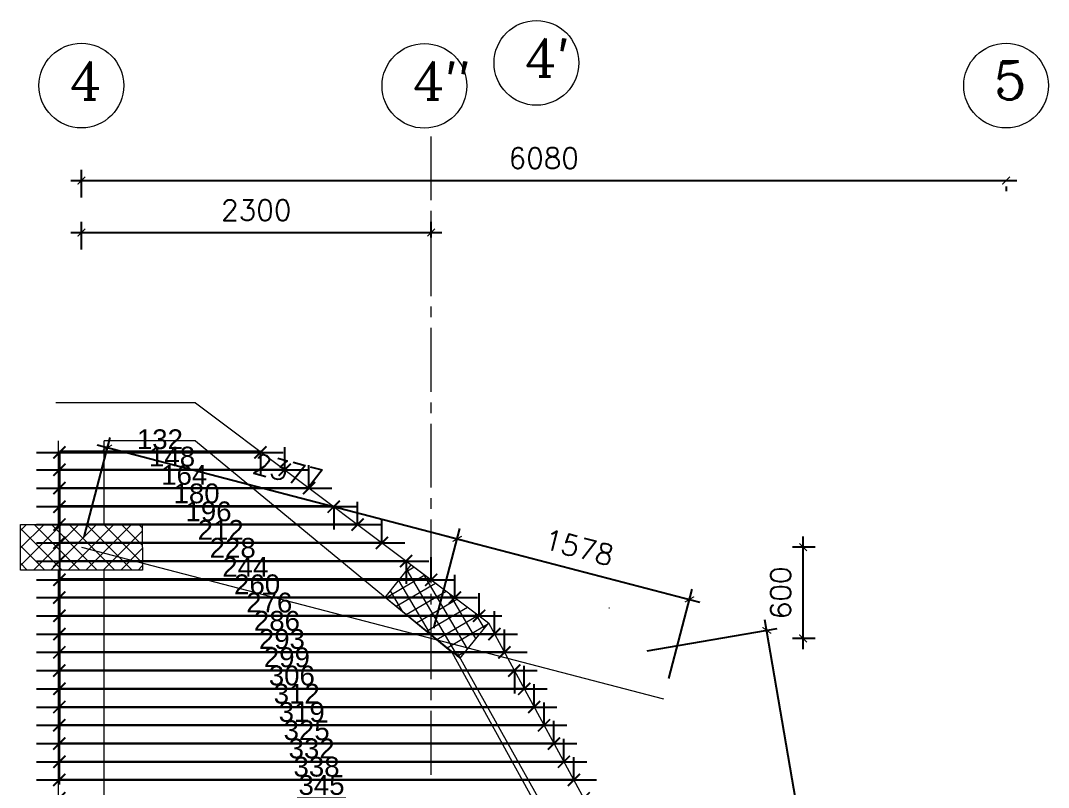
# Model space of a CAD drawing. Header units: inches. Extents: x -26151 to 62940, y -10194 to 246332.
# Drawn here: x -4702 to -4026, y 123116 to 123620 of the extents above; entities that cross this region are included whole.
import ezdxf

# ---------------------------------------------------------------- set-up
doc = ezdxf.new("R2010")
doc.units = ezdxf.units.IN
doc.header["$LTSCALE"] = 0.7
doc.header["$MEASUREMENT"] = 0
doc.linetypes.add('ACAD_ISO10W100', pattern=[18, 12, -3, 0, -3])
doc.linetypes.add('CENTER2', pattern=[1.125, 0.75, -0.125, 0.125, -0.125])
doc.layers.get('0').update_dxf_attribs({"lineweight": 13})
doc.layers.get('Defpoints').update_dxf_attribs({"lineweight": 5})
for name, color, linetype, lineweight in [('axis', 254, 'ACAD_ISO10W100', 9), ('BEAM', 5, 'Continuous', 0), ('COLUMN', 4, 'Continuous', 20), ('dim', 1, 'Continuous', 25), ('hach', 9, 'Continuous', 9), ('hatch', 9, 'Continuous', 9), ('TEXT', 3, 'Continuous', 25)]:
    doc.layers.add(name, color=color, linetype=linetype, lineweight=lineweight)
doc.styles.add('100', font='romans.shx', dxfattribs={"height": 13.5})
doc.styles.add('GENERATED_STYLE_4', font='verdanai.ttf')
doc.styles.get("Standard").update_dxf_attribs({"font": 'arial.ttf', "height": 13})
doc.dimstyles.new('abr100', dxfattribs={"dimtxt": 15, "dimasz": 5, "dimexe": 7, "dimexo": 7, "dimgap": 8, "dimtad": 1, "dimdec": 0, "dimlfac": 10, "dimzin": 4, "dimdsep": 46, "dimtxsty": '100', "dimblk": 'ARCHTICK', "dimcen": 0.09, "dimdle": 7, "dimclrd": 1, "dimclre": 8, "dimclrt": 2, "dimadec": 0, "dimazin": 1, "dimtfac": 1, "dimtdec": 0, "dimtix": 1, "dimtofl": 0, "dimtmove": 0, "dimatfit": 3, "dimldrblk": 'ARCHTICK', "dimfxl": 0, "dimtolj": 1, "dimtzin": 0, "dimlwd": -1, "dimlwe": -1, "dimarcsym": 0})
doc.dimstyles.new('STANDARD$0', dxfattribs={"dimscale": 0, "dimtxt": 50, "dimasz": 8, "dimexe": 15, "dimexo": 0.0625, "dimgap": 2, "dimtad": 1, "dimdec": 0, "dimzin": 0, "dimdsep": 46, "dimtxsty": 'Standard', "dimblk1": 'ARCHTICK', "dimblk2": 'ARCHTICK', "dimsah": 1, "dimcen": 0.09, "dimdle": 15, "dimclrd": 3, "dimclre": 3, "dimclrt": 3, "dimazin": 0, "dimtfac": 1, "dimtdec": 0, "dimtofl": 0, "dimtmove": 1, "dimatfit": 3, "dimldrblk": 'ARCHTICK', "dimfxl": 0, "dimtolj": 1, "dimtzin": 0, "dimarcsym": 0})

# ---------------------------------------------------------------- blocks, each defined once
blk = doc.blocks.new('_ArchTick')
at = {"color": 0, "linetype": 'ByBlock', "lineweight": 0, "const_width": 0.15}
blk.add_lwpolyline([(-0.5, -0.5), (0.5, 0.5)], dxfattribs=at)
blk = doc.blocks.new('*D1387')
at = {"layer": 'Defpoints', "color": 0, "lineweight": 15, "transparency": 16777216}
for p in [(-4054.29, 123517.98), (-4054.29, 123514.89), (-4662.29, 123496.65)]:
    blk.add_point(p, dxfattribs=at)
at = {"layer": 'dim', "color": 8, "transparency": 16777216}
for p, q in [((-4662.29, 123503.65), (-4662.29, 123521.89)), ((-4054.29, 123510.98), (-4054.29, 123507.89))]:
    blk.add_line(p, q, dxfattribs=at)
at = {"layer": 'dim', "color": 1, "transparency": 16777216}
blk.add_line((-4669.29, 123514.89), (-4047.29, 123514.89), dxfattribs=at)
at = {"layer": 'dim', "color": 1, "transparency": 16777216, "xscale": 5, "yscale": 5, "zscale": 5, "rotation": 180}
blk.add_blockref('_ArchTick', (-4662.29, 123514.89), dxfattribs=at)
at = {"layer": 'dim', "color": 1, "transparency": 16777216, "xscale": 5, "yscale": 5, "zscale": 5}
blk.add_blockref('_ArchTick', (-4054.29, 123514.89), dxfattribs=at)
at = {"layer": 'dim', "color": 2, "transparency": 16777216, "insert": (-4358.29, 123529.64), "char_height": 13.5, "attachment_point": 5, "style": '100'}
blk.add_mtext('\\A1;6080', dxfattribs=at)
blk = doc.blocks.new('*D1388')
at = {"layer": 'Defpoints', "color": 0, "lineweight": 15, "transparency": 16777216}
for p in [(-4432.29, 123480.69), (-4432.29, 123470.52), (-4662.29, 123462.46)]:
    blk.add_point(p, dxfattribs=at)
at = {"layer": 'dim', "color": 8, "transparency": 16777216}
for p, q in [((-4662.29, 123469.46), (-4662.29, 123487.69)), ((-4432.29, 123477.52), (-4432.29, 123487.69))]:
    blk.add_line(p, q, dxfattribs=at)
at = {"layer": 'dim', "color": 1, "transparency": 16777216}
blk.add_line((-4669.29, 123480.69), (-4425.29, 123480.69), dxfattribs=at)
at = {"layer": 'dim', "color": 1, "transparency": 16777216, "xscale": 5, "yscale": 5, "zscale": 5, "rotation": 180}
blk.add_blockref('_ArchTick', (-4662.29, 123480.69), dxfattribs=at)
at = {"layer": 'dim', "color": 1, "transparency": 16777216, "xscale": 5, "yscale": 5, "zscale": 5}
blk.add_blockref('_ArchTick', (-4432.29, 123480.69), dxfattribs=at)
at = {"layer": 'dim', "color": 2, "transparency": 16777216, "insert": (-4547.29, 123495.44), "char_height": 13.5, "attachment_point": 5, "style": '100'}
blk.add_mtext('\\A1;2300', dxfattribs=at)
blk = doc.blocks.new('*D1389')
at = {"layer": 'Defpoints', "color": 0, "lineweight": 15, "transparency": 16777216}
for p in [(-4187.75, 123273.62), (-4172.84, 123273.62), (-4172.84, 123213.62)]:
    blk.add_point(p, dxfattribs=at)
at = {"layer": 'dim', "color": 1, "transparency": 16777216}
blk.add_line((-4187.75, 123206.62), (-4187.75, 123280.62), dxfattribs=at)
at = {"layer": 'dim', "color": 8, "transparency": 16777216}
for p, q in [((-4179.84, 123273.62), (-4194.75, 123273.62)), ((-4179.84, 123213.62), (-4194.75, 123213.62))]:
    blk.add_line(p, q, dxfattribs=at)
at = {"layer": 'dim', "color": 1, "transparency": 16777216, "xscale": 5, "yscale": 5, "zscale": 5}
for p, rotation in [((-4187.75, 123273.62), 90), ((-4187.75, 123213.62), 270)]:
    blk.add_blockref('_ArchTick', p, dxfattribs=dict(at, rotation=rotation))
at = {"layer": 'dim', "color": 2, "transparency": 16777216, "insert": (-4202.5, 123243.62), "char_height": 13.5, "attachment_point": 5, "rotation": 90, "style": '100'}
blk.add_mtext('\\A1;600', dxfattribs=at)
blk = doc.blocks.new('*D1390')
at = {"layer": 'Defpoints', "color": 0, "lineweight": 15, "transparency": 16777216}
for p in [(-4415.2, 123279.15), (-4662.29, 123273.62), (-4432.29, 123213.62)]:
    blk.add_point(p, dxfattribs=at)
at = {"layer": 'dim', "color": 8, "transparency": 16777216}
for p, q in [((-4660.53, 123280.39), (-4643.43, 123345.92)), ((-4430.53, 123220.39), (-4413.43, 123285.92))]:
    blk.add_line(p, q, dxfattribs=at)
at = {"layer": 'dim', "color": 1, "transparency": 16777216}
blk.add_line((-4651.97, 123340.92), (-4408.42, 123277.38), dxfattribs=at)
at = {"layer": 'dim', "color": 1, "transparency": 16777216, "xscale": 5, "yscale": 5, "zscale": 5}
for p, rotation in [((-4645.2, 123339.15), 165.3791260113668), ((-4415.2, 123279.15), 345.3791260113668)]:
    blk.add_blockref('_ArchTick', p, dxfattribs=dict(at, rotation=rotation))
at = {"layer": 'dim', "color": 2, "transparency": 16777216, "insert": (-4526.47, 123323.42), "char_height": 13.5, "attachment_point": 5, "rotation": 345.37913, "style": '100'}
blk.add_mtext('\\A1;2377', dxfattribs=at)
blk = doc.blocks.new('*D1391')
at = {"layer": 'Defpoints', "color": 0, "lineweight": 15, "transparency": 16777216}
for p in [(-4211.64, 123218.91), (-4297.24, 123204.32), (-4246.86, 122908.62)]:
    blk.add_point(p, dxfattribs=at)
at = {"layer": 'dim', "color": 1, "transparency": 16777216}
blk.add_line((-4160.08, 122916.3), (-4212.82, 123225.81), dxfattribs=at)
at = {"layer": 'dim', "color": 8, "transparency": 16777216}
for p, q in [((-4290.34, 123205.5), (-4204.74, 123220.09)), ((-4239.96, 122909.79), (-4154.35, 122924.38))]:
    blk.add_line(p, q, dxfattribs=at)
at = {"layer": 'dim', "color": 1, "transparency": 16777216, "xscale": 5, "yscale": 5, "zscale": 5}
for p, rotation in [((-4211.64, 123218.91), 99.67025043706386), ((-4161.25, 122923.2), 279.6702504370639)]:
    blk.add_blockref('_ArchTick', p, dxfattribs=dict(at, rotation=rotation))
at = {"layer": 'dim', "color": 2, "transparency": 16777216, "insert": (-4171.91, 123073.53), "char_height": 13.5, "attachment_point": 5, "rotation": 279.67025, "style": '100'}
blk.add_mtext('\\A1;3000', dxfattribs=at)
blk = doc.blocks.new('*D1392')
at = {"layer": 'Defpoints', "color": 0, "lineweight": 15, "transparency": 16777216}
for p in [(-4262.49, 123239.31), (-4432.29, 123213.62), (-4277.82, 123180.55)]:
    blk.add_point(p, dxfattribs=at)
at = {"layer": 'dim', "color": 8, "transparency": 16777216}
for p, q in [((-4430.53, 123220.39), (-4413.43, 123285.92)), ((-4276.05, 123187.33), (-4260.72, 123246.09))]:
    blk.add_line(p, q, dxfattribs=at)
at = {"layer": 'dim', "color": 1, "transparency": 16777216}
blk.add_line((-4421.97, 123280.92), (-4255.72, 123237.55), dxfattribs=at)
at = {"layer": 'dim', "color": 1, "transparency": 16777216, "xscale": 5, "yscale": 5, "zscale": 5}
for p, rotation in [((-4415.2, 123279.15), 165.3791260110702), ((-4262.49, 123239.31), 345.3791260110702)]:
    blk.add_blockref('_ArchTick', p, dxfattribs=dict(at, rotation=rotation))
at = {"layer": 'dim', "color": 2, "transparency": 16777216, "insert": (-4335.12, 123273.5), "char_height": 13.5, "attachment_point": 5, "rotation": 345.37913, "style": '100'}
blk.add_mtext('\\A1;1578', dxfattribs=at)
blk = doc.blocks.new('*D1408')
at = {"layer": 'Defpoints', "color": 0, "linetype": 'ByBlock', "transparency": 16777216}
for p in [(-4338.51, 123120.48), (-4338.51, 123120.48), (-4676.82, 123108.62)]:
    blk.add_point(p, dxfattribs=at)
at = {"layer": 'hach', "color": 3, "lineweight": -2, "transparency": 16777216}
for p, q in [((-4676.82, 123119.23), (-4676.82, 123135.48)), ((-4338.51, 123120.48), (-4338.51, 123135.48)), ((-4691.82, 123120.48), (-4323.51, 123120.48))]:
    blk.add_line(p, q, dxfattribs=at)
at = {"layer": 'hach', "color": 3, "linetype": 'ByBlock', "lineweight": -2, "transparency": 16777216, "xscale": 8, "yscale": 8, "zscale": 8, "rotation": 180}
blk.add_blockref('_ArchTick', (-4676.82, 123120.48), dxfattribs=at)
at = {"layer": 'hach', "color": 3, "linetype": 'ByBlock', "lineweight": -2, "transparency": 16777216, "xscale": 8, "yscale": 8, "zscale": 8}
blk.add_blockref('_ArchTick', (-4338.51, 123120.48), dxfattribs=at)
at = {"layer": 'hach', "color": 3, "linetype": 'ByBlock', "transparency": 16777216, "insert": (-4507.67, 123129.12), "char_height": 13, "attachment_point": 5}
blk.add_mtext('\\A1;338', dxfattribs=at)
blk = doc.blocks.new('*D1409')
at = {"layer": 'Defpoints', "color": 0, "linetype": 'ByBlock', "transparency": 16777216}
for p in [(-4676.81, 123132.62), (-4345.03, 123132.48), (-4345.03, 123132.48)]:
    blk.add_point(p, dxfattribs=at)
at = {"layer": 'hach', "color": 3, "lineweight": -2, "transparency": 16777216}
for p, q in [((-4345.03, 123132.48), (-4345.03, 123147.48)), ((-4691.81, 123132.48), (-4330.03, 123132.48)), ((-4676.81, 123132.55), (-4676.81, 123117.48))]:
    blk.add_line(p, q, dxfattribs=at)
at = {"layer": 'hach', "color": 3, "linetype": 'ByBlock', "lineweight": -2, "transparency": 16777216, "xscale": 8, "yscale": 8, "zscale": 8, "rotation": 180}
blk.add_blockref('_ArchTick', (-4676.81, 123132.48), dxfattribs=at)
at = {"layer": 'hach', "color": 3, "linetype": 'ByBlock', "lineweight": -2, "transparency": 16777216, "xscale": 8, "yscale": 8, "zscale": 8}
blk.add_blockref('_ArchTick', (-4345.03, 123132.48), dxfattribs=at)
at = {"layer": 'hach', "color": 3, "linetype": 'ByBlock', "transparency": 16777216, "insert": (-4510.92, 123141.12), "char_height": 13, "attachment_point": 5}
blk.add_mtext('\\A1;332', dxfattribs=at)
blk = doc.blocks.new('*D1410')
at = {"layer": 'Defpoints', "color": 0, "linetype": 'ByBlock', "transparency": 16777216}
for p in [(-4676.82, 123108.62), (-4332, 123108.47), (-4332, 123108.47)]:
    blk.add_point(p, dxfattribs=at)
at = {"layer": 'hach', "color": 3, "lineweight": -2, "transparency": 16777216}
for p, q in [((-4691.82, 123108.47), (-4317, 123108.47)), ((-4676.82, 123108.55), (-4676.82, 123093.47)), ((-4332, 123108.47), (-4332, 123093.47))]:
    blk.add_line(p, q, dxfattribs=at)
at = {"layer": 'hach', "color": 3, "linetype": 'ByBlock', "lineweight": -2, "transparency": 16777216, "xscale": 8, "yscale": 8, "zscale": 8, "rotation": 180}
blk.add_blockref('_ArchTick', (-4676.82, 123108.47), dxfattribs=at)
at = {"layer": 'hach', "color": 3, "linetype": 'ByBlock', "lineweight": -2, "transparency": 16777216, "xscale": 8, "yscale": 8, "zscale": 8}
blk.add_blockref('_ArchTick', (-4332, 123108.47), dxfattribs=at)
at = {"layer": 'hach', "color": 3, "linetype": 'ByBlock', "transparency": 16777216, "insert": (-4504.41, 123117.11), "char_height": 13, "attachment_point": 5}
blk.add_mtext('\\A1;345', dxfattribs=at)
blk = doc.blocks.new('*D1411')
at = {"layer": 'Defpoints', "color": 0, "linetype": 'ByBlock', "transparency": 16777216}
for p in [(-4676.8, 123144.62), (-4351.55, 123144.48), (-4351.55, 123144.48)]:
    blk.add_point(p, dxfattribs=at)
at = {"layer": 'hach', "color": 3, "lineweight": -2, "transparency": 16777216}
for p, q in [((-4351.55, 123144.48), (-4351.55, 123159.48)), ((-4691.8, 123144.48), (-4336.55, 123144.48)), ((-4676.8, 123144.55), (-4676.8, 123129.48))]:
    blk.add_line(p, q, dxfattribs=at)
at = {"layer": 'hach', "color": 3, "linetype": 'ByBlock', "lineweight": -2, "transparency": 16777216, "xscale": 8, "yscale": 8, "zscale": 8, "rotation": 180}
blk.add_blockref('_ArchTick', (-4676.8, 123144.48), dxfattribs=at)
at = {"layer": 'hach', "color": 3, "linetype": 'ByBlock', "lineweight": -2, "transparency": 16777216, "xscale": 8, "yscale": 8, "zscale": 8}
blk.add_blockref('_ArchTick', (-4351.55, 123144.48), dxfattribs=at)
at = {"layer": 'hach', "color": 3, "linetype": 'ByBlock', "transparency": 16777216, "insert": (-4514.18, 123153.12), "char_height": 13, "attachment_point": 5}
blk.add_mtext('\\A1;325', dxfattribs=at)
blk = doc.blocks.new('*D1412')
at = {"layer": 'Defpoints', "color": 0, "linetype": 'ByBlock', "transparency": 16777216}
for p in [(-4676.8, 123156.62), (-4358.07, 123156.48), (-4358.07, 123156.48)]:
    blk.add_point(p, dxfattribs=at)
at = {"layer": 'hach', "color": 3, "lineweight": -2, "transparency": 16777216}
for p, q in [((-4358.07, 123156.48), (-4358.07, 123171.48)), ((-4691.8, 123156.48), (-4343.07, 123156.48)), ((-4676.8, 123156.55), (-4676.8, 123141.48))]:
    blk.add_line(p, q, dxfattribs=at)
at = {"layer": 'hach', "color": 3, "linetype": 'ByBlock', "lineweight": -2, "transparency": 16777216, "xscale": 8, "yscale": 8, "zscale": 8, "rotation": 180}
blk.add_blockref('_ArchTick', (-4676.8, 123156.48), dxfattribs=at)
at = {"layer": 'hach', "color": 3, "linetype": 'ByBlock', "lineweight": -2, "transparency": 16777216, "xscale": 8, "yscale": 8, "zscale": 8}
blk.add_blockref('_ArchTick', (-4358.07, 123156.48), dxfattribs=at)
at = {"layer": 'hach', "color": 3, "linetype": 'ByBlock', "transparency": 16777216, "insert": (-4517.43, 123165.13), "char_height": 13, "attachment_point": 5}
blk.add_mtext('\\A1;319', dxfattribs=at)
blk = doc.blocks.new('*D1413')
at = {"layer": 'Defpoints', "color": 0, "linetype": 'ByBlock', "transparency": 16777216}
for p in [(-4676.79, 123168.62), (-4364.58, 123168.49), (-4364.58, 123168.49)]:
    blk.add_point(p, dxfattribs=at)
at = {"layer": 'hach', "color": 3, "lineweight": -2, "transparency": 16777216}
for p, q in [((-4364.58, 123168.49), (-4364.58, 123183.49)), ((-4691.79, 123168.49), (-4349.58, 123168.49)), ((-4676.79, 123168.55), (-4676.79, 123153.49))]:
    blk.add_line(p, q, dxfattribs=at)
at = {"layer": 'hach', "color": 3, "linetype": 'ByBlock', "lineweight": -2, "transparency": 16777216, "xscale": 8, "yscale": 8, "zscale": 8, "rotation": 180}
blk.add_blockref('_ArchTick', (-4676.79, 123168.49), dxfattribs=at)
at = {"layer": 'hach', "color": 3, "linetype": 'ByBlock', "lineweight": -2, "transparency": 16777216, "xscale": 8, "yscale": 8, "zscale": 8}
blk.add_blockref('_ArchTick', (-4364.58, 123168.49), dxfattribs=at)
at = {"layer": 'hach', "color": 3, "linetype": 'ByBlock', "transparency": 16777216, "insert": (-4520.69, 123177.13), "char_height": 13, "attachment_point": 5}
blk.add_mtext('\\A1;312', dxfattribs=at)
blk = doc.blocks.new('*D1414')
at = {"layer": 'Defpoints', "color": 0, "linetype": 'ByBlock', "transparency": 16777216}
for p in [(-4676.79, 123180.62), (-4371.1, 123180.49), (-4371.1, 123180.49)]:
    blk.add_point(p, dxfattribs=at)
at = {"layer": 'hach', "color": 3, "lineweight": -2, "transparency": 16777216}
for p, q in [((-4371.1, 123180.49), (-4371.1, 123195.49)), ((-4691.79, 123180.49), (-4356.1, 123180.49)), ((-4676.79, 123180.55), (-4676.79, 123165.49))]:
    blk.add_line(p, q, dxfattribs=at)
at = {"layer": 'hach', "color": 3, "linetype": 'ByBlock', "lineweight": -2, "transparency": 16777216, "xscale": 8, "yscale": 8, "zscale": 8, "rotation": 180}
blk.add_blockref('_ArchTick', (-4676.79, 123180.49), dxfattribs=at)
at = {"layer": 'hach', "color": 3, "linetype": 'ByBlock', "lineweight": -2, "transparency": 16777216, "xscale": 8, "yscale": 8, "zscale": 8}
blk.add_blockref('_ArchTick', (-4371.1, 123180.49), dxfattribs=at)
at = {"layer": 'hach', "color": 3, "linetype": 'ByBlock', "transparency": 16777216, "insert": (-4523.94, 123189.13), "char_height": 13, "attachment_point": 5}
blk.add_mtext('\\A1;306', dxfattribs=at)
blk = doc.blocks.new('*D1415')
at = {"layer": 'Defpoints', "color": 0, "linetype": 'ByBlock', "transparency": 16777216}
for p in [(-4676.78, 123192.62), (-4377.62, 123192.49), (-4377.62, 123192.49)]:
    blk.add_point(p, dxfattribs=at)
at = {"layer": 'hach', "color": 3, "lineweight": -2, "transparency": 16777216}
for p, q in [((-4691.78, 123192.49), (-4362.62, 123192.49)), ((-4676.78, 123192.55), (-4676.78, 123177.49)), ((-4377.62, 123192.49), (-4377.62, 123177.49))]:
    blk.add_line(p, q, dxfattribs=at)
at = {"layer": 'hach', "color": 3, "linetype": 'ByBlock', "lineweight": -2, "transparency": 16777216, "xscale": 8, "yscale": 8, "zscale": 8, "rotation": 180}
blk.add_blockref('_ArchTick', (-4676.78, 123192.49), dxfattribs=at)
at = {"layer": 'hach', "color": 3, "linetype": 'ByBlock', "lineweight": -2, "transparency": 16777216, "xscale": 8, "yscale": 8, "zscale": 8}
blk.add_blockref('_ArchTick', (-4377.62, 123192.49), dxfattribs=at)
at = {"layer": 'hach', "color": 3, "linetype": 'ByBlock', "transparency": 16777216, "insert": (-4527.2, 123201.13), "char_height": 13, "attachment_point": 5}
blk.add_mtext('\\A1;299', dxfattribs=at)
blk = doc.blocks.new('*D1416')
at = {"layer": 'Defpoints', "color": 0, "linetype": 'ByBlock', "transparency": 16777216}
for p in [(-4676.78, 123204.62), (-4384.13, 123204.5), (-4384.13, 123204.49)]:
    blk.add_point(p, dxfattribs=at)
at = {"layer": 'hach', "color": 3, "lineweight": -2, "transparency": 16777216}
for p, q in [((-4384.13, 123204.5), (-4384.13, 123219.5)), ((-4691.78, 123204.5), (-4369.13, 123204.5)), ((-4676.78, 123204.55), (-4676.78, 123189.5))]:
    blk.add_line(p, q, dxfattribs=at)
at = {"layer": 'hach', "color": 3, "linetype": 'ByBlock', "lineweight": -2, "transparency": 16777216, "xscale": 8, "yscale": 8, "zscale": 8, "rotation": 180}
blk.add_blockref('_ArchTick', (-4676.78, 123204.5), dxfattribs=at)
at = {"layer": 'hach', "color": 3, "linetype": 'ByBlock', "lineweight": -2, "transparency": 16777216, "xscale": 8, "yscale": 8, "zscale": 8}
blk.add_blockref('_ArchTick', (-4384.13, 123204.5), dxfattribs=at)
at = {"layer": 'hach', "color": 3, "linetype": 'ByBlock', "transparency": 16777216, "insert": (-4530.46, 123213.14), "char_height": 13, "attachment_point": 5}
blk.add_mtext('\\A1;293', dxfattribs=at)
blk = doc.blocks.new('*D1417')
at = {"layer": 'Defpoints', "color": 0, "linetype": 'ByBlock', "transparency": 16777216}
for p in [(-4676.77, 123216.62), (-4390.65, 123216.5), (-4390.65, 123216.5)]:
    blk.add_point(p, dxfattribs=at)
at = {"layer": 'hach', "color": 3, "lineweight": -2, "transparency": 16777216}
for p, q in [((-4390.65, 123216.5), (-4390.65, 123231.5)), ((-4691.77, 123216.5), (-4375.65, 123216.5)), ((-4676.77, 123216.55), (-4676.77, 123201.5))]:
    blk.add_line(p, q, dxfattribs=at)
at = {"layer": 'hach', "color": 3, "linetype": 'ByBlock', "lineweight": -2, "transparency": 16777216, "xscale": 8, "yscale": 8, "zscale": 8, "rotation": 180}
blk.add_blockref('_ArchTick', (-4676.77, 123216.5), dxfattribs=at)
at = {"layer": 'hach', "color": 3, "linetype": 'ByBlock', "lineweight": -2, "transparency": 16777216, "xscale": 8, "yscale": 8, "zscale": 8}
blk.add_blockref('_ArchTick', (-4390.65, 123216.5), dxfattribs=at)
at = {"layer": 'hach', "color": 3, "linetype": 'ByBlock', "transparency": 16777216, "insert": (-4533.71, 123225.13), "char_height": 13, "attachment_point": 5}
blk.add_mtext('\\A1;286', dxfattribs=at)
blk = doc.blocks.new('*D1418')
at = {"layer": 'Defpoints', "color": 0, "linetype": 'ByBlock', "transparency": 16777216}
for p in [(-4676.77, 123228.62), (-4400.76, 123228.51), (-4400.76, 123228.5)]:
    blk.add_point(p, dxfattribs=at)
at = {"layer": 'hach', "color": 3, "lineweight": -2, "transparency": 16777216}
for p, q in [((-4400.76, 123228.51), (-4400.76, 123243.51)), ((-4691.77, 123228.51), (-4385.76, 123228.51)), ((-4676.77, 123228.55), (-4676.77, 123213.51))]:
    blk.add_line(p, q, dxfattribs=at)
at = {"layer": 'hach', "color": 3, "linetype": 'ByBlock', "lineweight": -2, "transparency": 16777216, "xscale": 8, "yscale": 8, "zscale": 8, "rotation": 180}
blk.add_blockref('_ArchTick', (-4676.77, 123228.51), dxfattribs=at)
at = {"layer": 'hach', "color": 3, "linetype": 'ByBlock', "lineweight": -2, "transparency": 16777216, "xscale": 8, "yscale": 8, "zscale": 8}
blk.add_blockref('_ArchTick', (-4400.76, 123228.51), dxfattribs=at)
at = {"layer": 'hach', "color": 3, "linetype": 'ByBlock', "transparency": 16777216, "insert": (-4538.76, 123237.15), "char_height": 13, "attachment_point": 5}
blk.add_mtext('\\A1;276', dxfattribs=at)
blk = doc.blocks.new('*D1419')
at = {"layer": 'Defpoints', "color": 0, "linetype": 'ByBlock', "transparency": 16777216}
for p in [(-4676.76, 123240.62), (-4416.74, 123240.51), (-4416.74, 123240.51)]:
    blk.add_point(p, dxfattribs=at)
at = {"layer": 'hach', "color": 3, "lineweight": -2, "transparency": 16777216}
for p, q in [((-4416.74, 123240.51), (-4416.74, 123255.51)), ((-4691.76, 123240.51), (-4401.74, 123240.51)), ((-4676.76, 123240.55), (-4676.76, 123225.51))]:
    blk.add_line(p, q, dxfattribs=at)
at = {"layer": 'hach', "color": 3, "linetype": 'ByBlock', "lineweight": -2, "transparency": 16777216, "xscale": 8, "yscale": 8, "zscale": 8, "rotation": 180}
blk.add_blockref('_ArchTick', (-4676.76, 123240.51), dxfattribs=at)
at = {"layer": 'hach', "color": 3, "linetype": 'ByBlock', "lineweight": -2, "transparency": 16777216, "xscale": 8, "yscale": 8, "zscale": 8}
blk.add_blockref('_ArchTick', (-4416.74, 123240.51), dxfattribs=at)
at = {"layer": 'hach', "color": 3, "linetype": 'ByBlock', "transparency": 16777216, "insert": (-4546.75, 123249.15), "char_height": 13, "attachment_point": 5}
blk.add_mtext('\\A1;260', dxfattribs=at)
blk = doc.blocks.new('*D1420')
at = {"layer": 'Defpoints', "color": 0, "linetype": 'ByBlock', "transparency": 16777216}
for p in [(-4676.76, 123252.62), (-4432.29, 123252.19), (-4432.29, 123252.19)]:
    blk.add_point(p, dxfattribs=at)
at = {"layer": 'hach', "color": 3, "lineweight": -2, "transparency": 16777216}
for p, q in [((-4432.29, 123252.19), (-4432.29, 123267.19)), ((-4691.76, 123252.19), (-4417.29, 123252.19)), ((-4676.76, 123252.55), (-4676.76, 123237.19))]:
    blk.add_line(p, q, dxfattribs=at)
at = {"layer": 'hach', "color": 3, "linetype": 'ByBlock', "lineweight": -2, "transparency": 16777216, "xscale": 8, "yscale": 8, "zscale": 8, "rotation": 180}
blk.add_blockref('_ArchTick', (-4676.76, 123252.19), dxfattribs=at)
at = {"layer": 'hach', "color": 3, "linetype": 'ByBlock', "lineweight": -2, "transparency": 16777216, "xscale": 8, "yscale": 8, "zscale": 8}
blk.add_blockref('_ArchTick', (-4432.29, 123252.19), dxfattribs=at)
at = {"layer": 'hach', "color": 3, "linetype": 'ByBlock', "transparency": 16777216, "insert": (-4554.53, 123260.72), "char_height": 13, "attachment_point": 5}
blk.add_mtext('\\A1;244', dxfattribs=at)
blk = doc.blocks.new('*D1421')
at = {"layer": 'Defpoints', "color": 0, "linetype": 'ByBlock', "transparency": 16777216}
for p in [(-4676.75, 123264.62), (-4448.84, 123264.62), (-4448.84, 123264.52)]:
    blk.add_point(p, dxfattribs=at)
at = {"layer": 'hach', "color": 3, "lineweight": -2, "transparency": 16777216}
for p, q in [((-4691.75, 123264.52), (-4433.84, 123264.52)), ((-4676.75, 123264.55), (-4676.75, 123249.52)), ((-4448.84, 123264.55), (-4448.84, 123249.52))]:
    blk.add_line(p, q, dxfattribs=at)
at = {"layer": 'hach', "color": 3, "linetype": 'ByBlock', "lineweight": -2, "transparency": 16777216, "xscale": 8, "yscale": 8, "zscale": 8, "rotation": 180}
blk.add_blockref('_ArchTick', (-4676.75, 123264.52), dxfattribs=at)
at = {"layer": 'hach', "color": 3, "linetype": 'ByBlock', "lineweight": -2, "transparency": 16777216, "xscale": 8, "yscale": 8, "zscale": 8}
blk.add_blockref('_ArchTick', (-4448.84, 123264.52), dxfattribs=at)
at = {"layer": 'hach', "color": 3, "linetype": 'ByBlock', "transparency": 16777216, "insert": (-4562.8, 123273.16), "char_height": 13, "attachment_point": 5}
blk.add_mtext('\\A1;228', dxfattribs=at)
blk = doc.blocks.new('*D1422')
at = {"layer": 'Defpoints', "color": 0, "linetype": 'ByBlock', "transparency": 16777216}
for p in [(-4676.75, 123276.62), (-4464.7, 123276.53), (-4464.7, 123276.53)]:
    blk.add_point(p, dxfattribs=at)
at = {"layer": 'hach', "color": 3, "lineweight": -2, "transparency": 16777216}
for p, q in [((-4464.7, 123276.53), (-4464.7, 123291.53)), ((-4691.75, 123276.53), (-4449.7, 123276.53)), ((-4676.75, 123276.55), (-4676.75, 123261.53))]:
    blk.add_line(p, q, dxfattribs=at)
at = {"layer": 'hach', "color": 3, "linetype": 'ByBlock', "lineweight": -2, "transparency": 16777216, "xscale": 8, "yscale": 8, "zscale": 8, "rotation": 180}
blk.add_blockref('_ArchTick', (-4676.75, 123276.53), dxfattribs=at)
at = {"layer": 'hach', "color": 3, "linetype": 'ByBlock', "lineweight": -2, "transparency": 16777216, "xscale": 8, "yscale": 8, "zscale": 8}
blk.add_blockref('_ArchTick', (-4464.7, 123276.53), dxfattribs=at)
at = {"layer": 'hach', "color": 3, "linetype": 'ByBlock', "transparency": 16777216, "insert": (-4570.72, 123285.05), "char_height": 13, "attachment_point": 5}
blk.add_mtext('\\A1;212', dxfattribs=at)
blk = doc.blocks.new('*D1423')
at = {"layer": 'Defpoints', "color": 0, "linetype": 'ByBlock', "transparency": 16777216}
for p in [(-4676.74, 123288.62), (-4480.68, 123288.53), (-4480.68, 123288.53)]:
    blk.add_point(p, dxfattribs=at)
at = {"layer": 'hach', "color": 3, "lineweight": -2, "transparency": 16777216}
for p, q in [((-4480.68, 123288.53), (-4480.68, 123303.53)), ((-4691.74, 123288.53), (-4465.68, 123288.53)), ((-4676.74, 123288.55), (-4676.74, 123273.53))]:
    blk.add_line(p, q, dxfattribs=at)
at = {"layer": 'hach', "color": 3, "linetype": 'ByBlock', "lineweight": -2, "transparency": 16777216, "xscale": 8, "yscale": 8, "zscale": 8, "rotation": 180}
blk.add_blockref('_ArchTick', (-4676.74, 123288.53), dxfattribs=at)
at = {"layer": 'hach', "color": 3, "linetype": 'ByBlock', "lineweight": -2, "transparency": 16777216, "xscale": 8, "yscale": 8, "zscale": 8}
blk.add_blockref('_ArchTick', (-4480.68, 123288.53), dxfattribs=at)
at = {"layer": 'hach', "color": 3, "linetype": 'ByBlock', "transparency": 16777216, "insert": (-4578.71, 123297.17), "char_height": 13, "attachment_point": 5}
blk.add_mtext('\\A1;196', dxfattribs=at)
blk = doc.blocks.new('*D1424')
at = {"layer": 'Defpoints', "color": 0, "linetype": 'ByBlock', "transparency": 16777216}
for p in [(-4676.74, 123300.62), (-4496.38, 123300.33), (-4496.38, 123300.33)]:
    blk.add_point(p, dxfattribs=at)
at = {"layer": 'hach', "color": 3, "lineweight": -2, "transparency": 16777216}
for p, q in [((-4691.74, 123300.33), (-4481.38, 123300.33)), ((-4676.74, 123300.55), (-4676.74, 123285.33)), ((-4496.38, 123300.33), (-4496.38, 123285.33))]:
    blk.add_line(p, q, dxfattribs=at)
at = {"layer": 'hach', "color": 3, "linetype": 'ByBlock', "lineweight": -2, "transparency": 16777216, "xscale": 8, "yscale": 8, "zscale": 8, "rotation": 180}
blk.add_blockref('_ArchTick', (-4676.74, 123300.33), dxfattribs=at)
at = {"layer": 'hach', "color": 3, "linetype": 'ByBlock', "lineweight": -2, "transparency": 16777216, "xscale": 8, "yscale": 8, "zscale": 8}
blk.add_blockref('_ArchTick', (-4496.38, 123300.33), dxfattribs=at)
at = {"layer": 'hach', "color": 3, "linetype": 'ByBlock', "transparency": 16777216, "insert": (-4586.56, 123308.97), "char_height": 13, "attachment_point": 5}
blk.add_mtext('\\A1;180', dxfattribs=at)
blk = doc.blocks.new('*D1425')
at = {"layer": 'Defpoints', "color": 0, "linetype": 'ByBlock', "transparency": 16777216}
for p in [(-4676.73, 123312.62), (-4512.65, 123312.55), (-4512.65, 123312.55)]:
    blk.add_point(p, dxfattribs=at)
at = {"layer": 'hach', "color": 3, "lineweight": -2, "transparency": 16777216}
for p, q in [((-4512.65, 123312.55), (-4512.65, 123327.55)), ((-4691.73, 123312.55), (-4497.65, 123312.55)), ((-4676.73, 123312.55), (-4676.73, 123297.55))]:
    blk.add_line(p, q, dxfattribs=at)
at = {"layer": 'hach', "color": 3, "linetype": 'ByBlock', "lineweight": -2, "transparency": 16777216, "xscale": 8, "yscale": 8, "zscale": 8, "rotation": 180}
blk.add_blockref('_ArchTick', (-4676.73, 123312.55), dxfattribs=at)
at = {"layer": 'hach', "color": 3, "linetype": 'ByBlock', "lineweight": -2, "transparency": 16777216, "xscale": 8, "yscale": 8, "zscale": 8}
blk.add_blockref('_ArchTick', (-4512.65, 123312.55), dxfattribs=at)
at = {"layer": 'hach', "color": 3, "linetype": 'ByBlock', "transparency": 16777216, "insert": (-4594.69, 123321.19), "char_height": 13, "attachment_point": 5}
blk.add_mtext('\\A1;164', dxfattribs=at)
blk = doc.blocks.new('*D1426')
at = {"layer": 'Defpoints', "color": 0, "linetype": 'ByBlock', "transparency": 16777216}
for p in [(-4676.73, 123324.62), (-4528.63, 123324.55), (-4528.63, 123324.55)]:
    blk.add_point(p, dxfattribs=at)
at = {"layer": 'hach', "color": 3, "lineweight": -2, "transparency": 16777216}
for p, q in [((-4528.63, 123324.55), (-4528.63, 123339.55)), ((-4691.73, 123324.55), (-4513.63, 123324.55)), ((-4676.73, 123324.55), (-4676.73, 123309.55))]:
    blk.add_line(p, q, dxfattribs=at)
at = {"layer": 'hach', "color": 3, "linetype": 'ByBlock', "lineweight": -2, "transparency": 16777216, "xscale": 8, "yscale": 8, "zscale": 8, "rotation": 180}
blk.add_blockref('_ArchTick', (-4676.73, 123324.55), dxfattribs=at)
at = {"layer": 'hach', "color": 3, "linetype": 'ByBlock', "lineweight": -2, "transparency": 16777216, "xscale": 8, "yscale": 8, "zscale": 8}
blk.add_blockref('_ArchTick', (-4528.63, 123324.55), dxfattribs=at)
at = {"layer": 'hach', "color": 3, "linetype": 'ByBlock', "transparency": 16777216, "insert": (-4602.68, 123333.19), "char_height": 13, "attachment_point": 5}
blk.add_mtext('\\A1;148', dxfattribs=at)
blk = doc.blocks.new('*D1427')
at = {"layer": 'Defpoints', "color": 0, "linetype": 'ByBlock', "transparency": 16777216}
for p in [(-4676.72, 123336.62), (-4544.62, 123336.56), (-4544.62, 123335.96)]:
    blk.add_point(p, dxfattribs=at)
at = {"layer": 'hach', "color": 3, "lineweight": -2, "transparency": 16777216}
for p, q in [((-4691.72, 123335.96), (-4529.62, 123335.96)), ((-4676.72, 123336.55), (-4676.72, 123320.96)), ((-4544.62, 123336.5), (-4544.62, 123320.96))]:
    blk.add_line(p, q, dxfattribs=at)
at = {"layer": 'hach', "color": 3, "linetype": 'ByBlock', "lineweight": -2, "transparency": 16777216, "xscale": 8, "yscale": 8, "zscale": 8, "rotation": 180}
blk.add_blockref('_ArchTick', (-4676.72, 123335.96), dxfattribs=at)
at = {"layer": 'hach', "color": 3, "linetype": 'ByBlock', "lineweight": -2, "transparency": 16777216, "xscale": 8, "yscale": 8, "zscale": 8}
blk.add_blockref('_ArchTick', (-4544.62, 123335.96), dxfattribs=at)
at = {"layer": 'hach', "color": 3, "linetype": 'ByBlock', "transparency": 16777216, "insert": (-4610.67, 123344.6), "char_height": 13, "attachment_point": 5}
blk.add_mtext('\\A1;132', dxfattribs=at)

msp = doc.modelspace()

# ---------------------------------------------------------------- hatches: boundary and pattern name
at = {"layer": 'hatch', "ltscale": 0.5}
h = msp.add_hatch(dxfattribs=at)
h.set_pattern_fill('NET', color=256, scale=65, angle=45, style=0)
h.set_pattern_definition([(45, (-468302.485, -139140.095), (-5.7452426, 5.7452426), []), (135, (-468302.485, -139140.095), (-5.7452426, -5.7452426), [])])
h.paths.add_polyline_path([(-4702.29, 123288.62), (-4622.29, 123288.62), (-4622.22, 123258.62), (-4702.29, 123258.62)])
h = msp.add_hatch(dxfattribs=at)
h.set_pattern_fill('NET', color=256, scale=65, angle=30.37913, style=0)
h.set_pattern_definition([(30.379126, (-519294.925, -13665.578), (-4.10897094, 7.00942101), []), (120.379126, (-519294.925, -13665.578), (-7.00942101, -4.10897094), [])])
h.paths.add_polyline_path([(-4445.39, 123262.02), (-4394.79, 123223.98), (-4413.38, 123200.57), (-4462.46, 123240.63)])

# ---------------------------------------------------------------- linework, layer by layer
at = {"lineweight": 20}
for centre in [(-4363.13, 123592.32), (-4662.31, 123577.38), (-4436.75, 123577.21), (-4054.31, 123577.38)]:
    msp.add_ellipse(centre, major_axis=(-0.02, 27.86), ratio=1, start_param=4.711847, end_param=10.995032, dxfattribs=at)
at = {"layer": 'axis', "linetype": 'CENTER2', "ltscale": 80}
msp.add_line((-4432.29, 123123.92), (-4432.29, 123549.51), dxfattribs=at)
at = {"layer": 'BEAM', "linetype": 'Continuous'}
for p, q in [((-4677.29, 123288.62), (-4677.29, 123343.62)), ((-4647.29, 123288.62), (-4647.29, 123343.62)), ((-4677.29, 122928.62), (-4677.29, 123258.62)), ((-4647.29, 122928.62), (-4647.29, 123258.62)), ((-4315.15, 123233.62), (-4315.49, 123233.62)), ((-4418.71, 123204.54), (-4264.01, 122923.62))]:
    msp.add_line(p, q, dxfattribs=at)
at = {"layer": 'COLUMN'}
for p, q in [((-4394.7, 123223.95), (-4239.53, 122938.17)), ((-4415.09, 123203.64), (-4264.02, 122933.88))]:
    msp.add_line(p, q, dxfattribs=at)
for points in [[(-4702.29, 123288.62), (-4622.29, 123288.62), (-4622.22, 123258.62), (-4702.29, 123258.62)], [(-4445.39, 123262.02), (-4394.7, 123223.95), (-4413.38, 123200.57), (-4462.46, 123240.63)]]:
    msp.add_lwpolyline(points, close=True, dxfattribs=at)
at = {"layer": 'hach', "color": 5, "linetype": 'ByBlock', "lineweight": 15}
for p, q in [((-4587.29, 123368.62), (-4679.12, 123368.62)), ((-4587.29, 123343.62), (-4647.29, 123343.62))]:
    msp.add_line(p, q, dxfattribs=at)
at = {"layer": 'hach', "color": 5, "linetype": 'ByBlock'}
for p, q in [((-4587.29, 123368.62), (-4394.7, 123223.95)), ((-4587.29, 123343.62), (-4418.71, 123204.54))]:
    msp.add_line(p, q, dxfattribs=at)
at = {"layer": 'hach', "color": 4, "linetype": 'ByBlock', "lineweight": 30}
for p, q in [((-4676.72, 123336.62), (-4544.62, 123336.56)), ((-4676.73, 123324.62), (-4528.63, 123324.55)), ((-4676.73, 123312.62), (-4512.65, 123312.55)), ((-4676.74, 123300.62), (-4496.66, 123300.54)), ((-4676.74, 123288.62), (-4480.68, 123288.53)), ((-4676.75, 123276.62), (-4464.7, 123276.53)), ((-4676.75, 123264.62), (-4448.71, 123264.52)), ((-4676.76, 123252.62), (-4432.73, 123252.52)), ((-4676.76, 123240.62), (-4416.74, 123240.51)), ((-4676.77, 123228.62), (-4400.76, 123228.5)), ((-4676.77, 123216.62), (-4390.65, 123216.5)), ((-4676.78, 123204.62), (-4384.13, 123204.49)), ((-4676.78, 123192.62), (-4377.62, 123192.49)), ((-4676.79, 123180.62), (-4371.1, 123180.49)), ((-4676.79, 123168.62), (-4364.58, 123168.49)), ((-4676.8, 123156.62), (-4358.07, 123156.48)), ((-4676.8, 123144.62), (-4351.55, 123144.48)), ((-4676.81, 123132.62), (-4345.03, 123132.48)), ((-4676.81, 123120.62), (-4338.51, 123120.48))]:
    msp.add_line(p, q, dxfattribs=at)
at = {"layer": 'hach', "linetype": 'ByBlock'}
msp.add_line((-4662.29, 123273.62), (-4279.59, 123173.78), dxfattribs=at)
at = {"layer": 'hach', "color": 4, "linetype": 'ByBlock', "lineweight": 15}
msp.add_lwpolyline([(-4462.46, 123240.63), (-4445.39, 123262.02), (-4394.7, 123223.95), (-4413.38, 123200.57), (-4462.46, 123240.63)], dxfattribs=at)

# ---------------------------------------------------------------- texts
at = {"layer": 'TEXT', "char_height": 25, "attachment_point": 1, "style": 'GENERATED_STYLE_4'}
for s, insert in [("{\\Fromanc|c0;4'}", (-4371.05, 123608.26)), ('{\\Fromanc|c0;4}', (-4670.22, 123593.31)), ("{\\Fromanc|c0;4''}", (-4444.66, 123593.14)), ('{\\Fromanc|c0;5}', (-4062.22, 123593.31))]:
    msp.add_mtext(s, dxfattribs=dict(at, insert=insert))

# ---------------------------------------------------------------- dimensions: what is measured, and where the dimension line sits
at = {"layer": 'dim'}
for base, p1, p2, picture, middle in [((-4054.29, 123514.89), (-4662.29, 123496.65), (-4054.29, 123517.98), '*D1387', (-4358.29, 123529.64)), ((-4432.29, 123480.69), (-4662.29, 123462.46), (-4432.29, 123470.52), '*D1388', (-4547.29, 123495.44))]:
    dim = msp.add_linear_dim(base=base, p1=p1, p2=p2, dimstyle='abr100', dxfattribs=at)
    dim.commit()
    dim.dimension.update_dxf_attribs({"geometry": picture, "text_midpoint": middle})
for p1, p2, distance, picture, middle in [((-4662.29, 123273.62), (-4432.29, 123213.62), 67.73, '*D1390', (-4526.47, 123323.42)), ((-4246.86, 122908.62), (-4297.24, 123204.32), -86.83, '*D1391', (-4171.91, 123073.53))]:
    dim = msp.add_aligned_dim(p1=p1, p2=p2, distance=distance, dimstyle='abr100', dxfattribs=at)
    dim.commit()
    dim.dimension.update_dxf_attribs({"geometry": picture, "text_midpoint": middle})
for base, p1, p2, angle, picture, middle in [((-4262.49, 123239.31), (-4432.29, 123213.62), (-4277.82, 123180.55), 165.37913, '*D1392', (-4335.12, 123273.5)), ((-4187.75, 123273.62), (-4172.84, 123213.62), (-4172.84, 123273.62), 90, '*D1389', (-4202.5, 123243.62))]:
    dim = msp.add_linear_dim(base=base, p1=p1, p2=p2, angle=angle, dimstyle='abr100', dxfattribs=at)
    dim.commit()
    dim.dimension.update_dxf_attribs({"geometry": picture, "text_midpoint": middle})
at = {"layer": 'hach', "color": 4, "linetype": 'ByBlock'}
for base, p1, p2, picture, middle in [((-4544.62, 123335.96), (-4676.72, 123336.62), (-4544.62, 123336.56), '*D1427', (-4610.67, 123344.6)), ((-4528.63, 123324.55), (-4676.73, 123324.62), (-4528.63, 123324.55), '*D1426', (-4602.68, 123333.19)), ((-4512.65, 123312.55), (-4676.73, 123312.62), (-4512.65, 123312.55), '*D1425', (-4594.69, 123321.19)), ((-4496.38, 123300.33), (-4676.74, 123300.62), (-4496.38, 123300.33), '*D1424', (-4586.56, 123308.97)), ((-4480.68, 123288.53), (-4676.74, 123288.62), (-4480.68, 123288.53), '*D1423', (-4578.71, 123297.17)), ((-4464.7, 123276.53), (-4676.75, 123276.62), (-4464.7, 123276.53), '*D1422', (-4570.72, 123285.05)), ((-4448.84, 123264.52), (-4676.75, 123264.62), (-4448.84, 123264.62), '*D1421', (-4562.8, 123273.16)), ((-4432.29, 123252.19), (-4676.76, 123252.62), (-4432.29, 123252.19), '*D1420', (-4554.53, 123260.72)), ((-4416.74, 123240.51), (-4676.76, 123240.62), (-4416.74, 123240.51), '*D1419', (-4546.75, 123249.15)), ((-4400.76, 123228.51), (-4676.77, 123228.62), (-4400.76, 123228.5), '*D1418', (-4538.76, 123237.15)), ((-4390.65, 123216.5), (-4676.77, 123216.62), (-4390.65, 123216.5), '*D1417', (-4533.71, 123225.13)), ((-4384.13, 123204.5), (-4676.78, 123204.62), (-4384.13, 123204.49), '*D1416', (-4530.46, 123213.14)), ((-4377.62, 123192.49), (-4676.78, 123192.62), (-4377.62, 123192.49), '*D1415', (-4527.2, 123201.13)), ((-4371.1, 123180.49), (-4676.79, 123180.62), (-4371.1, 123180.49), '*D1414', (-4523.94, 123189.13)), ((-4364.58, 123168.49), (-4676.79, 123168.62), (-4364.58, 123168.49), '*D1413', (-4520.69, 123177.13)), ((-4358.07, 123156.48), (-4676.8, 123156.62), (-4358.07, 123156.48), '*D1412', (-4517.43, 123165.13)), ((-4351.55, 123144.48), (-4676.8, 123144.62), (-4351.55, 123144.48), '*D1411', (-4514.18, 123153.12)), ((-4345.03, 123132.48), (-4676.81, 123132.62), (-4345.03, 123132.48), '*D1409', (-4510.92, 123141.12)), ((-4338.51, 123120.48), (-4676.82, 123108.62), (-4338.51, 123120.48), '*D1408', (-4507.67, 123129.12)), ((-4332, 123108.47), (-4676.82, 123108.62), (-4332, 123108.47), '*D1410', (-4504.41, 123117.11))]:
    dim = msp.add_linear_dim(base=base, p1=p1, p2=p2, dimstyle='STANDARD$0', override={"dimscale": 1, "dimfxl": 1.25}, dxfattribs=at)
    dim.commit()
    dim.dimension.update_dxf_attribs({"geometry": picture, "text_midpoint": middle})

doc.saveas('drawing.dxf')
